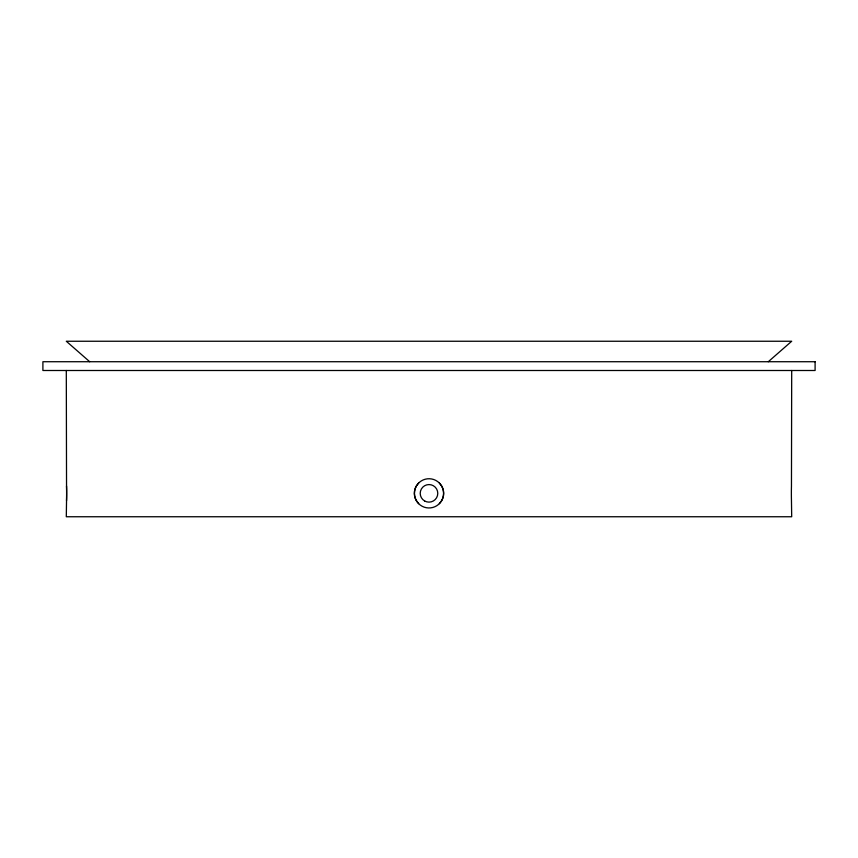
<?xml version="1.0" encoding="UTF-8"?>
<svg xmlns="http://www.w3.org/2000/svg" width="858" height="858" viewBox="0 0 858 858"><rect width="100%" height="100%" fill="white"/><g stroke="black" fill="none" stroke-linecap="round" stroke-linejoin="round"><path stroke-width="1.29" d="M66.302 370.495L66.538 486.036A14.607 0.686 -90 0 1 66.538 500.664L66.302 516.752L791.698 516.752L791.462 500.664A14.607 0.686 -90 0 1 791.462 486.036L791.698 370.495M418.661 483.011L416.334 486.036A14.607 14.597 -90 0 0 416.398 500.664L418.661 503.689A14.629 14.629 0 0 0 443.125 497.136A14.629 14.629 0 0 0 425.214 479.225A14.629 14.629 0 0 0 418.661 503.689M439.339 503.689L441.666 500.664A14.607 14.597 -90 0 0 441.666 486.036L439.339 483.011M768.296 361.722L791.698 341.248L66.302 341.248L89.704 361.722M66.538 486.036A14.607 0.686 90 0 1 66.538 500.664M815.1 361.722L42.9 361.722L42.9 370.495L815.1 370.495L815.1 361.722M424.613 500.954A8.773 8.773 0 0 0 437.773 493.35A8.773 8.773 0 0 0 424.613 485.746A8.773 8.773 0 0 0 424.613 500.954"/></g></svg>
